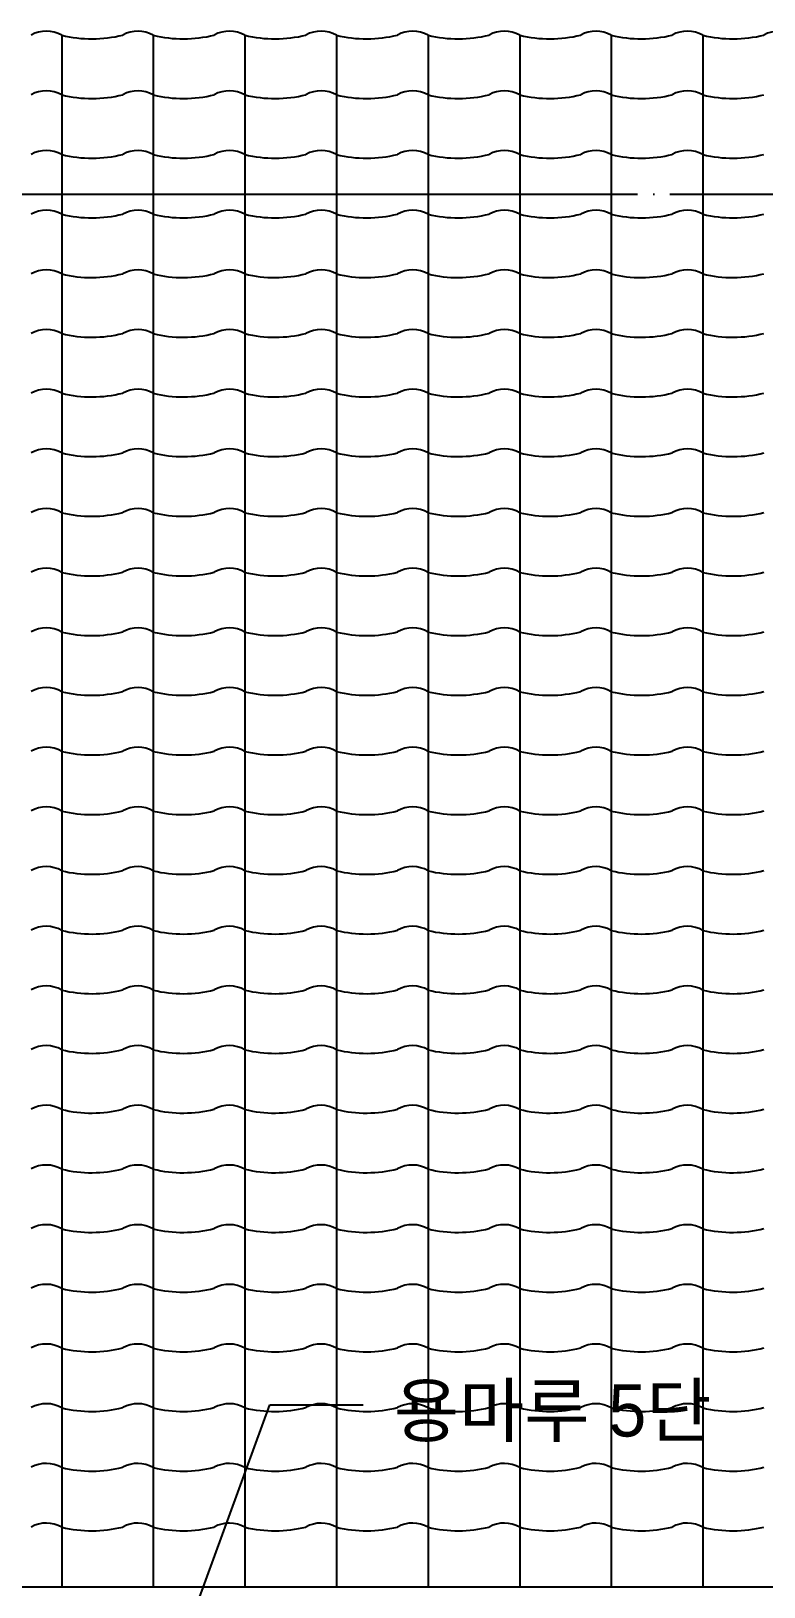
# Model space of a CAD drawing. Extents: x 383128 to 416768, y -129942 to -106182.
# Drawn here: x 399969 to 402224, y -118365 to -113578 of the extents above; entities that cross this region are included whole.
import ezdxf

# ---------------------------------------------------------------- set-up
doc = ezdxf.new("R2010")
doc.units = 0
doc.header["$LTSCALE"] = 50
doc.header["$MEASUREMENT"] = 0
doc.linetypes.add('CEN', pattern=[62, 60, -1, 0, -1])
for name, color, linetype in [('CEN', 1, 'CEN'), ('DIM', 7, 'CONTINUOUS'), ('HAT', 5, 'CONTINUOUS'), ('WALLI', 4, 'CONTINUOUS'), ('WID', 4, 'CONTINUOUS')]:
    doc.layers.add(name, color=color, linetype=linetype)
doc.styles.add('현창', font='HYWULM_0.TTF')

msp = doc.modelspace()

# ---------------------------------------------------------------- linework, layer by layer
at = {"layer": 'CEN'}
msp.add_line((389534.96789, -114079.75505), (412564.96789, -114079.75505), dxfattribs=at)
at = {"layer": 'DIM'}
for p, q in [((400457.93309, -118478.73099), (400703.46848, -117805.12876)), ((400703.46848, -117805.12876), (400991.32337, -117805.12876))]:
    msp.add_line(p, q, dxfattribs=at)
at = {"layer": 'HAT'}
for centre, radius, start, end in [((400015.69861, -113857.53961), 95.46458, 60.08643868, 119.16121863), ((400297.60198, -113857.53961), 95.46458, 60.08643868, 119.16121863), ((400579.50534, -113857.53961), 95.46458, 60.08643868, 119.16121863), ((400861.4087, -113857.53961), 95.46458, 60.08643868, 119.16121863), ((401143.31206, -113857.53961), 95.46458, 60.08643868, 119.16121863), ((401425.21542, -113857.53961), 95.46458, 60.08643868, 119.16121863), ((401707.11879, -113857.53961), 95.46458, 60.08643868, 119.16121863), ((401989.02215, -113857.53961), 95.46458, 60.08643868, 119.16121863), ((400155.93558, -113391.61349), 394.21657, 256.41008733, 283.96702935), ((400437.83894, -113391.61349), 394.21657, 256.41008733, 283.96702935), ((400719.74231, -113391.61349), 394.21657, 256.41008733, 283.96702935), ((401001.64567, -113391.61349), 394.21657, 256.41008733, 283.96702935), ((401283.54903, -113391.61349), 394.21657, 256.41008733, 283.96702935), ((401565.45239, -113391.61349), 394.21657, 256.41008733, 283.96702935), ((401847.35575, -113391.61349), 394.21657, 256.41008733, 283.96702935), ((402129.25911, -113391.61349), 394.21657, 256.41008733, 283.96702935), ((400015.69861, -114041.1381), 95.46458, 60.08643868, 119.16121863), ((400155.93558, -113575.21198), 394.21657, 256.41008733, 283.96702935), ((400297.60198, -114041.1381), 95.46458, 60.08643868, 119.16121863), ((400437.83894, -113575.21198), 394.21657, 256.41008733, 283.96702935), ((400579.50534, -114041.1381), 95.46458, 60.08643868, 119.16121863), ((400719.74231, -113575.21198), 394.21657, 256.41008733, 283.96702935), ((400861.4087, -114041.1381), 95.46458, 60.08643868, 119.16121863), ((401001.64567, -113575.21198), 394.21657, 256.41008733, 283.96702935), ((401143.31206, -114041.1381), 95.46458, 60.08643868, 119.16121863), ((401283.54903, -113575.21198), 394.21657, 256.41008733, 283.96702935), ((401425.21542, -114041.1381), 95.46458, 60.08643868, 119.16121863), ((401565.45239, -113575.21198), 394.21657, 256.41008733, 283.96702935), ((401707.11879, -114041.1381), 95.46458, 60.08643868, 119.16121863), ((401847.35575, -113575.21198), 394.21657, 256.41008733, 283.96702935), ((401989.02215, -114041.1381), 95.46458, 60.08643868, 119.16121863), ((402129.25911, -113575.21198), 394.21657, 256.41008733, 283.96702935), ((400015.69861, -114224.73658), 95.46458, 60.08643868, 119.16121863), ((400155.93558, -113758.81046), 394.21657, 256.41008733, 283.96702935), ((400297.60198, -114224.73658), 95.46458, 60.08643868, 119.16121863), ((400437.83894, -113758.81046), 394.21657, 256.41008733, 283.96702935), ((400579.50534, -114224.73658), 95.46458, 60.08643868, 119.16121863), ((400719.74231, -113758.81046), 394.21657, 256.41008733, 283.96702935), ((400861.4087, -114224.73658), 95.46458, 60.08643868, 119.16121863), ((401001.64567, -113758.81046), 394.21657, 256.41008733, 283.96702935), ((401143.31206, -114224.73658), 95.46458, 60.08643868, 119.16121863), ((401283.54903, -113758.81046), 394.21657, 256.41008733, 283.96702935), ((401425.21542, -114224.73658), 95.46458, 60.08643868, 119.16121863), ((401565.45239, -113758.81046), 394.21657, 256.41008733, 283.96702935), ((401707.11879, -114224.73658), 95.46458, 60.08643868, 119.16121863), ((401847.35575, -113758.81046), 394.21657, 256.41008733, 283.96702935), ((401989.02215, -114224.73658), 95.46458, 60.08643868, 119.16121863), ((402129.25911, -113758.81046), 394.21657, 256.41008733, 283.96702935), ((400015.69861, -114408.33506), 95.46458, 60.08643868, 119.16121863), ((400155.93558, -113942.40895), 394.21657, 256.41008733, 283.96702935), ((400297.60198, -114408.33506), 95.46458, 60.08643868, 119.16121863), ((400437.83894, -113942.40895), 394.21657, 256.41008733, 283.96702935), ((400579.50534, -114408.33506), 95.46458, 60.08643868, 119.16121863), ((400719.74231, -113942.40895), 394.21657, 256.41008733, 283.96702935), ((400861.4087, -114408.33506), 95.46458, 60.08643868, 119.16121863), ((401001.64567, -113942.40895), 394.21657, 256.41008733, 283.96702935), ((401143.31206, -114408.33506), 95.46458, 60.08643868, 119.16121863), ((401283.54903, -113942.40895), 394.21657, 256.41008733, 283.96702935), ((401425.21542, -114408.33506), 95.46458, 60.08643868, 119.16121863), ((401565.45239, -113942.40895), 394.21657, 256.41008733, 283.96702935), ((401707.11879, -114408.33506), 95.46458, 60.08643868, 119.16121863), ((401847.35575, -113942.40895), 394.21657, 256.41008733, 283.96702935), ((401989.02215, -114408.33506), 95.46458, 60.08643868, 119.16121863), ((402129.25911, -113942.40895), 394.21657, 256.41008733, 283.96702935), ((400015.69861, -114591.93355), 95.46458, 60.08643868, 119.16121863), ((400155.93558, -114126.00743), 394.21657, 256.41008733, 283.96702935), ((400297.60198, -114591.93355), 95.46458, 60.08643868, 119.16121863), ((400437.83894, -114126.00743), 394.21657, 256.41008733, 283.96702935), ((400579.50534, -114591.93355), 95.46458, 60.08643868, 119.16121863), ((400719.74231, -114126.00743), 394.21657, 256.41008733, 283.96702935), ((400861.4087, -114591.93355), 95.46458, 60.08643868, 119.16121863), ((401001.64567, -114126.00743), 394.21657, 256.41008733, 283.96702935), ((401143.31206, -114591.93355), 95.46458, 60.08643868, 119.16121863), ((401283.54903, -114126.00743), 394.21657, 256.41008733, 283.96702935), ((401425.21542, -114591.93355), 95.46458, 60.08643868, 119.16121863), ((401565.45239, -114126.00743), 394.21657, 256.41008733, 283.96702935), ((401707.11879, -114591.93355), 95.46458, 60.08643868, 119.16121863), ((401847.35575, -114126.00743), 394.21657, 256.41008733, 283.96702935), ((401989.02215, -114591.93355), 95.46458, 60.08643868, 119.16121863), ((402129.25911, -114126.00743), 394.21657, 256.41008733, 283.96702935), ((400015.69861, -114775.53203), 95.46458, 60.08643868, 119.16121863), ((400155.93558, -114309.60592), 394.21657, 256.41008733, 283.96702935), ((400297.60198, -114775.53203), 95.46458, 60.08643868, 119.16121863), ((400437.83894, -114309.60592), 394.21657, 256.41008733, 283.96702935), ((400579.50534, -114775.53203), 95.46458, 60.08643868, 119.16121863), ((400719.74231, -114309.60592), 394.21657, 256.41008733, 283.96702935), ((400861.4087, -114775.53203), 95.46458, 60.08643868, 119.16121863), ((401001.64567, -114309.60592), 394.21657, 256.41008733, 283.96702935), ((401143.31206, -114775.53203), 95.46458, 60.08643868, 119.16121863), ((401283.54903, -114309.60592), 394.21657, 256.41008733, 283.96702935), ((401425.21542, -114775.53203), 95.46458, 60.08643868, 119.16121863), ((401565.45239, -114309.60592), 394.21657, 256.41008733, 283.96702935), ((401707.11879, -114775.53203), 95.46458, 60.08643868, 119.16121863), ((401847.35575, -114309.60592), 394.21657, 256.41008733, 283.96702935), ((401989.02215, -114775.53203), 95.46458, 60.08643868, 119.16121863), ((402129.25911, -114309.60592), 394.21657, 256.41008733, 283.96702935), ((400015.69861, -114959.13052), 95.46458, 60.08643868, 119.16121863), ((400297.60198, -114959.13052), 95.46458, 60.08643868, 119.16121863), ((400579.50534, -114959.13052), 95.46458, 60.08643868, 119.16121863), ((400861.4087, -114959.13052), 95.46458, 60.08643868, 119.16121863), ((401143.31206, -114959.13052), 95.46458, 60.08643868, 119.16121863), ((401425.21542, -114959.13052), 95.46458, 60.08643868, 119.16121863), ((401707.11879, -114959.13052), 95.46458, 60.08643868, 119.16121863), ((401989.02215, -114959.13052), 95.46458, 60.08643868, 119.16121863), ((400155.93558, -114493.2044), 394.21657, 256.41008733, 283.96702935), ((400437.83894, -114493.2044), 394.21657, 256.41008733, 283.96702935), ((400719.74231, -114493.2044), 394.21657, 256.41008733, 283.96702935), ((401001.64567, -114493.2044), 394.21657, 256.41008733, 283.96702935), ((401283.54903, -114493.2044), 394.21657, 256.41008733, 283.96702935), ((401565.45239, -114493.2044), 394.21657, 256.41008733, 283.96702935), ((401847.35575, -114493.2044), 394.21657, 256.41008733, 283.96702935), ((402129.25911, -114493.2044), 394.21657, 256.41008733, 283.96702935), ((400015.69861, -115142.729), 95.46458, 60.08643868, 119.16121863), ((400155.93558, -114676.80288), 394.21657, 256.41008733, 283.96702935), ((400297.60198, -115142.729), 95.46458, 60.08643868, 119.16121863), ((400437.83894, -114676.80288), 394.21657, 256.41008733, 283.96702935), ((400579.50534, -115142.729), 95.46458, 60.08643868, 119.16121863), ((400719.74231, -114676.80288), 394.21657, 256.41008733, 283.96702935), ((400861.4087, -115142.729), 95.46458, 60.08643868, 119.16121863), ((401001.64567, -114676.80288), 394.21657, 256.41008733, 283.96702935), ((401143.31206, -115142.729), 95.46458, 60.08643868, 119.16121863), ((401283.54903, -114676.80288), 394.21657, 256.41008733, 283.96702935), ((401425.21542, -115142.729), 95.46458, 60.08643868, 119.16121863), ((401565.45239, -114676.80288), 394.21657, 256.41008733, 283.96702935), ((401707.11879, -115142.729), 95.46458, 60.08643868, 119.16121863), ((401847.35575, -114676.80288), 394.21657, 256.41008733, 283.96702935), ((401989.02215, -115142.729), 95.46458, 60.08643868, 119.16121863), ((402129.25911, -114676.80288), 394.21657, 256.41008733, 283.96702935), ((400015.69861, -115326.32749), 95.46458, 60.08643868, 119.16121863), ((400155.93558, -114860.40137), 394.21657, 256.41008733, 283.96702935), ((400297.60198, -115326.32749), 95.46458, 60.08643868, 119.16121863), ((400437.83894, -114860.40137), 394.21657, 256.41008733, 283.96702935), ((400579.50534, -115326.32749), 95.46458, 60.08643868, 119.16121863), ((400719.74231, -114860.40137), 394.21657, 256.41008733, 283.96702935), ((400861.4087, -115326.32749), 95.46458, 60.08643868, 119.16121863), ((401001.64567, -114860.40137), 394.21657, 256.41008733, 283.96702935), ((401143.31206, -115326.32749), 95.46458, 60.08643868, 119.16121863), ((401283.54903, -114860.40137), 394.21657, 256.41008733, 283.96702935), ((401425.21542, -115326.32749), 95.46458, 60.08643868, 119.16121863), ((401565.45239, -114860.40137), 394.21657, 256.41008733, 283.96702935), ((401707.11879, -115326.32749), 95.46458, 60.08643868, 119.16121863), ((401847.35575, -114860.40137), 394.21657, 256.41008733, 283.96702935), ((401989.02215, -115326.32749), 95.46458, 60.08643868, 119.16121863), ((402129.25911, -114860.40137), 394.21657, 256.41008733, 283.96702935), ((400015.69861, -115509.92597), 95.46458, 60.08643868, 119.16121863), ((400155.93558, -115043.99985), 394.21657, 256.41008733, 283.96702935), ((400297.60198, -115509.92597), 95.46458, 60.08643868, 119.16121863), ((400437.83894, -115043.99985), 394.21657, 256.41008733, 283.96702935), ((400579.50534, -115509.92597), 95.46458, 60.08643868, 119.16121863), ((400719.74231, -115043.99985), 394.21657, 256.41008733, 283.96702935), ((400861.4087, -115509.92597), 95.46458, 60.08643868, 119.16121863), ((401001.64567, -115043.99985), 394.21657, 256.41008733, 283.96702935), ((401143.31206, -115509.92597), 95.46458, 60.08643868, 119.16121863), ((401283.54903, -115043.99985), 394.21657, 256.41008733, 283.96702935), ((401425.21542, -115509.92597), 95.46458, 60.08643868, 119.16121863), ((401565.45239, -115043.99985), 394.21657, 256.41008733, 283.96702935), ((401707.11879, -115509.92597), 95.46458, 60.08643868, 119.16121863), ((401847.35575, -115043.99985), 394.21657, 256.41008733, 283.96702935), ((401989.02215, -115509.92597), 95.46458, 60.08643868, 119.16121863), ((402129.25911, -115043.99985), 394.21657, 256.41008733, 283.96702935), ((400015.69861, -115693.52445), 95.46458, 60.08643868, 119.16121863), ((400155.93558, -115227.59834), 394.21657, 256.41008733, 283.96702935), ((400297.60198, -115693.52445), 95.46458, 60.08643868, 119.16121863), ((400437.83894, -115227.59834), 394.21657, 256.41008733, 283.96702935), ((400579.50534, -115693.52445), 95.46458, 60.08643868, 119.16121863), ((400719.74231, -115227.59834), 394.21657, 256.41008733, 283.96702935), ((400861.4087, -115693.52445), 95.46458, 60.08643868, 119.16121863), ((401001.64567, -115227.59834), 394.21657, 256.41008733, 283.96702935), ((401143.31206, -115693.52445), 95.46458, 60.08643868, 119.16121863), ((401283.54903, -115227.59834), 394.21657, 256.41008733, 283.96702935), ((401425.21542, -115693.52445), 95.46458, 60.08643868, 119.16121863), ((401565.45239, -115227.59834), 394.21657, 256.41008733, 283.96702935), ((401707.11879, -115693.52445), 95.46458, 60.08643868, 119.16121863), ((401847.35575, -115227.59834), 394.21657, 256.41008733, 283.96702935), ((401989.02215, -115693.52445), 95.46458, 60.08643868, 119.16121863), ((402129.25911, -115227.59834), 394.21657, 256.41008733, 283.96702935), ((400015.69861, -115877.12294), 95.46458, 60.08643868, 119.16121863), ((400155.93558, -115411.19682), 394.21657, 256.41008733, 283.96702935), ((400297.60198, -115877.12294), 95.46458, 60.08643868, 119.16121863), ((400437.83894, -115411.19682), 394.21657, 256.41008733, 283.96702935), ((400579.50534, -115877.12294), 95.46458, 60.08643868, 119.16121863), ((400719.74231, -115411.19682), 394.21657, 256.41008733, 283.96702935), ((400861.4087, -115877.12294), 95.46458, 60.08643868, 119.16121863), ((401001.64567, -115411.19682), 394.21657, 256.41008733, 283.96702935), ((401143.31206, -115877.12294), 95.46458, 60.08643868, 119.16121863), ((401283.54903, -115411.19682), 394.21657, 256.41008733, 283.96702935), ((401425.21542, -115877.12294), 95.46458, 60.08643868, 119.16121863), ((401565.45239, -115411.19682), 394.21657, 256.41008733, 283.96702935), ((401707.11879, -115877.12294), 95.46458, 60.08643868, 119.16121863), ((401847.35575, -115411.19682), 394.21657, 256.41008733, 283.96702935), ((401989.02215, -115877.12294), 95.46458, 60.08643868, 119.16121863), ((402129.25911, -115411.19682), 394.21657, 256.41008733, 283.96702935), ((400015.69861, -116060.72142), 95.46458, 60.08643868, 119.16121863), ((400297.60198, -116060.72142), 95.46458, 60.08643868, 119.16121863), ((400579.50534, -116060.72142), 95.46458, 60.08643868, 119.16121863), ((400861.4087, -116060.72142), 95.46458, 60.08643868, 119.16121863), ((401143.31206, -116060.72142), 95.46458, 60.08643868, 119.16121863), ((401425.21542, -116060.72142), 95.46458, 60.08643868, 119.16121863), ((401707.11879, -116060.72142), 95.46458, 60.08643868, 119.16121863), ((401989.02215, -116060.72142), 95.46458, 60.08643868, 119.16121863), ((400155.93558, -115594.79531), 394.21657, 256.41008733, 283.96702935), ((400437.83894, -115594.79531), 394.21657, 256.41008733, 283.96702935), ((400719.74231, -115594.79531), 394.21657, 256.41008733, 283.96702935), ((401001.64567, -115594.79531), 394.21657, 256.41008733, 283.96702935), ((401283.54903, -115594.79531), 394.21657, 256.41008733, 283.96702935), ((401565.45239, -115594.79531), 394.21657, 256.41008733, 283.96702935), ((401847.35575, -115594.79531), 394.21657, 256.41008733, 283.96702935), ((402129.25911, -115594.79531), 394.21657, 256.41008733, 283.96702935), ((400015.69861, -116244.31991), 95.46458, 60.08643868, 119.16121863), ((400155.93558, -115778.39379), 394.21657, 256.41008733, 283.96702935), ((400297.60198, -116244.31991), 95.46458, 60.08643868, 119.16121863), ((400437.83894, -115778.39379), 394.21657, 256.41008733, 283.96702935), ((400579.50534, -116244.31991), 95.46458, 60.08643868, 119.16121863), ((400719.74231, -115778.39379), 394.21657, 256.41008733, 283.96702935), ((400861.4087, -116244.31991), 95.46458, 60.08643868, 119.16121863), ((401001.64567, -115778.39379), 394.21657, 256.41008733, 283.96702935), ((401143.31206, -116244.31991), 95.46458, 60.08643868, 119.16121863), ((401283.54903, -115778.39379), 394.21657, 256.41008733, 283.96702935), ((401425.21542, -116244.31991), 95.46458, 60.08643868, 119.16121863), ((401565.45239, -115778.39379), 394.21657, 256.41008733, 283.96702935), ((401707.11879, -116244.31991), 95.46458, 60.08643868, 119.16121863), ((401847.35575, -115778.39379), 394.21657, 256.41008733, 283.96702935), ((401989.02215, -116244.31991), 95.46458, 60.08643868, 119.16121863), ((402129.25911, -115778.39379), 394.21657, 256.41008733, 283.96702935), ((400015.69861, -116427.91839), 95.46458, 60.08643868, 119.16121863), ((400155.93558, -115961.99227), 394.21657, 256.41008733, 283.96702935), ((400297.60198, -116427.91839), 95.46458, 60.08643868, 119.16121863), ((400437.83894, -115961.99227), 394.21657, 256.41008733, 283.96702935), ((400579.50534, -116427.91839), 95.46458, 60.08643868, 119.16121863), ((400719.74231, -115961.99227), 394.21657, 256.41008733, 283.96702935), ((400861.4087, -116427.91839), 95.46458, 60.08643868, 119.16121863), ((401001.64567, -115961.99227), 394.21657, 256.41008733, 283.96702935), ((401143.31206, -116427.91839), 95.46458, 60.08643868, 119.16121863), ((401283.54903, -115961.99227), 394.21657, 256.41008733, 283.96702935), ((401425.21542, -116427.91839), 95.46458, 60.08643868, 119.16121863), ((401565.45239, -115961.99227), 394.21657, 256.41008733, 283.96702935), ((401707.11879, -116427.91839), 95.46458, 60.08643868, 119.16121863), ((401847.35575, -115961.99227), 394.21657, 256.41008733, 283.96702935), ((401989.02215, -116427.91839), 95.46458, 60.08643868, 119.16121863), ((402129.25911, -115961.99227), 394.21657, 256.41008733, 283.96702935), ((400015.69861, -116611.51687), 95.46458, 60.08643868, 119.16121863), ((400155.93558, -116145.59076), 394.21657, 256.41008733, 283.96702935), ((400297.60198, -116611.51687), 95.46458, 60.08643868, 119.16121863), ((400437.83894, -116145.59076), 394.21657, 256.41008733, 283.96702935), ((400579.50534, -116611.51687), 95.46458, 60.08643868, 119.16121863), ((400719.74231, -116145.59076), 394.21657, 256.41008733, 283.96702935), ((400861.4087, -116611.51687), 95.46458, 60.08643868, 119.16121863), ((401001.64567, -116145.59076), 394.21657, 256.41008733, 283.96702935), ((401143.31206, -116611.51687), 95.46458, 60.08643868, 119.16121863), ((401283.54903, -116145.59076), 394.21657, 256.41008733, 283.96702935), ((401425.21542, -116611.51687), 95.46458, 60.08643868, 119.16121863), ((401565.45239, -116145.59076), 394.21657, 256.41008733, 283.96702935), ((401707.11879, -116611.51687), 95.46458, 60.08643868, 119.16121863), ((401847.35575, -116145.59076), 394.21657, 256.41008733, 283.96702935), ((401989.02215, -116611.51687), 95.46458, 60.08643868, 119.16121863), ((402129.25911, -116145.59076), 394.21657, 256.41008733, 283.96702935), ((400015.69861, -116795.11536), 95.46458, 60.08643868, 119.16121863), ((400155.93558, -116329.18924), 394.21657, 256.41008733, 283.96702935), ((400297.60198, -116795.11536), 95.46458, 60.08643868, 119.16121863), ((400437.83894, -116329.18924), 394.21657, 256.41008733, 283.96702935), ((400579.50534, -116795.11536), 95.46458, 60.08643868, 119.16121863), ((400719.74231, -116329.18924), 394.21657, 256.41008733, 283.96702935), ((400861.4087, -116795.11536), 95.46458, 60.08643868, 119.16121863), ((401001.64567, -116329.18924), 394.21657, 256.41008733, 283.96702935), ((401143.31206, -116795.11536), 95.46458, 60.08643868, 119.16121863), ((401283.54903, -116329.18924), 394.21657, 256.41008733, 283.96702935), ((401425.21542, -116795.11536), 95.46458, 60.08643868, 119.16121863), ((401565.45239, -116329.18924), 394.21657, 256.41008733, 283.96702935), ((401707.11879, -116795.11536), 95.46458, 60.08643868, 119.16121863), ((401847.35575, -116329.18924), 394.21657, 256.41008733, 283.96702935), ((401989.02215, -116795.11536), 95.46458, 60.08643868, 119.16121863), ((402129.25911, -116329.18924), 394.21657, 256.41008733, 283.96702935), ((400015.69861, -116978.71384), 95.46458, 60.08643868, 119.16121863), ((400155.93558, -116512.78773), 394.21657, 256.41008733, 283.96702935), ((400297.60198, -116978.71384), 95.46458, 60.08643868, 119.16121863), ((400437.83894, -116512.78773), 394.21657, 256.41008733, 283.96702935), ((400579.50534, -116978.71384), 95.46458, 60.08643868, 119.16121863), ((400719.74231, -116512.78773), 394.21657, 256.41008733, 283.96702935), ((400861.4087, -116978.71384), 95.46458, 60.08643868, 119.16121863), ((401001.64567, -116512.78773), 394.21657, 256.41008733, 283.96702935), ((401143.31206, -116978.71384), 95.46458, 60.08643868, 119.16121863), ((401283.54903, -116512.78773), 394.21657, 256.41008733, 283.96702935), ((401425.21542, -116978.71384), 95.46458, 60.08643868, 119.16121863), ((401565.45239, -116512.78773), 394.21657, 256.41008733, 283.96702935), ((401707.11879, -116978.71384), 95.46458, 60.08643868, 119.16121863), ((401847.35575, -116512.78773), 394.21657, 256.41008733, 283.96702935), ((401989.02215, -116978.71384), 95.46458, 60.08643868, 119.16121863), ((402129.25911, -116512.78773), 394.21657, 256.41008733, 283.96702935), ((400015.69861, -117162.31233), 95.46458, 60.08643868, 119.16121863), ((400297.60198, -117162.31233), 95.46458, 60.08643868, 119.16121863), ((400579.50534, -117162.31233), 95.46458, 60.08643868, 119.16121863), ((400861.4087, -117162.31233), 95.46458, 60.08643868, 119.16121863), ((401143.31206, -117162.31233), 95.46458, 60.08643868, 119.16121863), ((401425.21542, -117162.31233), 95.46458, 60.08643868, 119.16121863), ((401707.11879, -117162.31233), 95.46458, 60.08643868, 119.16121863), ((401989.02215, -117162.31233), 95.46458, 60.08643868, 119.16121863), ((400155.93558, -116696.38621), 394.21657, 256.41008733, 283.96702935), ((400437.83894, -116696.38621), 394.21657, 256.41008733, 283.96702935), ((400719.74231, -116696.38621), 394.21657, 256.41008733, 283.96702935), ((401001.64567, -116696.38621), 394.21657, 256.41008733, 283.96702935), ((401283.54903, -116696.38621), 394.21657, 256.41008733, 283.96702935), ((401565.45239, -116696.38621), 394.21657, 256.41008733, 283.96702935), ((401847.35575, -116696.38621), 394.21657, 256.41008733, 283.96702935), ((402129.25911, -116696.38621), 394.21657, 256.41008733, 283.96702935), ((400015.69861, -117345.91081), 95.46458, 60.08643868, 119.16121863), ((400155.93558, -116879.98469), 394.21657, 256.41008733, 283.96702935), ((400297.60198, -117345.91081), 95.46458, 60.08643868, 119.16121863), ((400437.83894, -116879.98469), 394.21657, 256.41008733, 283.96702935), ((400579.50534, -117345.91081), 95.46458, 60.08643868, 119.16121863), ((400719.74231, -116879.98469), 394.21657, 256.41008733, 283.96702935), ((400861.4087, -117345.91081), 95.46458, 60.08643868, 119.16121863), ((401001.64567, -116879.98469), 394.21657, 256.41008733, 283.96702935), ((401143.31206, -117345.91081), 95.46458, 60.08643868, 119.16121863), ((401283.54903, -116879.98469), 394.21657, 256.41008733, 283.96702935), ((401425.21542, -117345.91081), 95.46458, 60.08643868, 119.16121863), ((401565.45239, -116879.98469), 394.21657, 256.41008733, 283.96702935), ((401707.11879, -117345.91081), 95.46458, 60.08643868, 119.16121863), ((401847.35575, -116879.98469), 394.21657, 256.41008733, 283.96702935), ((401989.02215, -117345.91081), 95.46458, 60.08643868, 119.16121863), ((402129.25911, -116879.98469), 394.21657, 256.41008733, 283.96702935), ((400015.69861, -117529.5093), 95.46458, 60.08643868, 119.16121863), ((400155.93558, -117063.58318), 394.21657, 256.41008733, 283.96702935), ((400297.60198, -117529.5093), 95.46458, 60.08643868, 119.16121863), ((400437.83894, -117063.58318), 394.21657, 256.41008733, 283.96702935), ((400579.50534, -117529.5093), 95.46458, 60.08643868, 119.16121863), ((400719.74231, -117063.58318), 394.21657, 256.41008733, 283.96702935), ((400861.4087, -117529.5093), 95.46458, 60.08643868, 119.16121863), ((401001.64567, -117063.58318), 394.21657, 256.41008733, 283.96702935), ((401143.31206, -117529.5093), 95.46458, 60.08643868, 119.16121863), ((401283.54903, -117063.58318), 394.21657, 256.41008733, 283.96702935), ((401425.21542, -117529.5093), 95.46458, 60.08643868, 119.16121863), ((401565.45239, -117063.58318), 394.21657, 256.41008733, 283.96702935), ((401707.11879, -117529.5093), 95.46458, 60.08643868, 119.16121863), ((401847.35575, -117063.58318), 394.21657, 256.41008733, 283.96702935), ((401989.02215, -117529.5093), 95.46458, 60.08643868, 119.16121863), ((402129.25911, -117063.58318), 394.21657, 256.41008733, 283.96702935), ((400015.69861, -117713.10778), 95.46458, 60.08643868, 119.16121863), ((400155.93558, -117247.18166), 394.21657, 256.41008733, 283.96702935), ((400297.60198, -117713.10778), 95.46458, 60.08643868, 119.16121863), ((400437.83894, -117247.18166), 394.21657, 256.41008733, 283.96702935), ((400579.50534, -117713.10778), 95.46458, 60.08643868, 119.16121863), ((400719.74231, -117247.18166), 394.21657, 256.41008733, 283.96702935), ((400861.4087, -117713.10778), 95.46458, 60.08643868, 119.16121863), ((401001.64567, -117247.18166), 394.21657, 256.41008733, 283.96702935), ((401143.31206, -117713.10778), 95.46458, 60.08643868, 119.16121863), ((401283.54903, -117247.18166), 394.21657, 256.41008733, 283.96702935), ((401425.21542, -117713.10778), 95.46458, 60.08643868, 119.16121863), ((401565.45239, -117247.18166), 394.21657, 256.41008733, 283.96702935), ((401707.11879, -117713.10778), 95.46458, 60.08643868, 119.16121863), ((401847.35575, -117247.18166), 394.21657, 256.41008733, 283.96702935), ((401989.02215, -117713.10778), 95.46458, 60.08643868, 119.16121863), ((402129.25911, -117247.18166), 394.21657, 256.41008733, 283.96702935), ((400015.69861, -117896.70626), 95.46458, 60.08643868, 119.16121863), ((400155.93558, -117430.78015), 394.21657, 256.41008733, 283.96702935), ((400297.60198, -117896.70626), 95.46458, 60.08643868, 119.16121863), ((400437.83894, -117430.78015), 394.21657, 256.41008733, 283.96702935), ((400579.50534, -117896.70626), 95.46458, 60.08643868, 119.16121863), ((400719.74231, -117430.78015), 394.21657, 256.41008733, 283.96702935), ((400861.4087, -117896.70626), 95.46458, 60.08643868, 119.16121863), ((401001.64567, -117430.78015), 394.21657, 256.41008733, 283.96702935), ((401143.31206, -117896.70626), 95.46458, 60.08643868, 119.16121863), ((401283.54903, -117430.78015), 394.21657, 256.41008733, 283.96702935), ((401425.21542, -117896.70626), 95.46458, 60.08643868, 119.16121863), ((401565.45239, -117430.78015), 394.21657, 256.41008733, 283.96702935), ((401707.11879, -117896.70626), 95.46458, 60.08643868, 119.16121863), ((401847.35575, -117430.78015), 394.21657, 256.41008733, 283.96702935), ((401989.02215, -117896.70626), 95.46458, 60.08643868, 119.16121863), ((402129.25911, -117430.78015), 394.21657, 256.41008733, 283.96702935), ((400015.69861, -118080.30475), 95.46458, 60.08643868, 119.16121863), ((400155.93558, -117614.37863), 394.21657, 256.41008733, 283.96702935), ((400297.60198, -118080.30475), 95.46458, 60.08643868, 119.16121863), ((400437.83894, -117614.37863), 394.21657, 256.41008733, 283.96702935), ((400579.50534, -118080.30475), 95.46458, 60.08643868, 119.16121863), ((400719.74231, -117614.37863), 394.21657, 256.41008733, 283.96702935), ((400861.4087, -118080.30475), 95.46458, 60.08643868, 119.16121863), ((401001.64567, -117614.37863), 394.21657, 256.41008733, 283.96702935), ((401143.31206, -118080.30475), 95.46458, 60.08643868, 119.16121863), ((401283.54903, -117614.37863), 394.21657, 256.41008733, 283.96702935), ((401425.21542, -118080.30475), 95.46458, 60.08643868, 119.16121863), ((401565.45239, -117614.37863), 394.21657, 256.41008733, 283.96702935), ((401707.11879, -118080.30475), 95.46458, 60.08643868, 119.16121863), ((401847.35575, -117614.37863), 394.21657, 256.41008733, 283.96702935), ((401989.02215, -118080.30475), 95.46458, 60.08643868, 119.16121863), ((402129.25911, -117614.37863), 394.21657, 256.41008733, 283.96702935), ((400015.69861, -118263.90323), 95.46458, 60.08643868, 119.16121863), ((400297.60198, -118263.90323), 95.46458, 60.08643868, 119.16121863), ((400579.50534, -118263.90323), 95.46458, 60.08643868, 119.16121863), ((400861.4087, -118263.90323), 95.46458, 60.08643868, 119.16121863), ((401143.31206, -118263.90323), 95.46458, 60.08643868, 119.16121863), ((401425.21542, -118263.90323), 95.46458, 60.08643868, 119.16121863), ((401707.11879, -118263.90323), 95.46458, 60.08643868, 119.16121863), ((401989.02215, -118263.90323), 95.46458, 60.08643868, 119.16121863), ((400155.93558, -117797.97712), 394.21657, 256.41008733, 283.96702935), ((400437.83894, -117797.97712), 394.21657, 256.41008733, 283.96702935), ((400719.74231, -117797.97712), 394.21657, 256.41008733, 283.96702935), ((401001.64567, -117797.97712), 394.21657, 256.41008733, 283.96702935), ((401283.54903, -117797.97712), 394.21657, 256.41008733, 283.96702935), ((401565.45239, -117797.97712), 394.21657, 256.41008733, 283.96702935), ((401847.35575, -117797.97712), 394.21657, 256.41008733, 283.96702935), ((402129.25911, -117797.97712), 394.21657, 256.41008733, 283.96702935)]:
    msp.add_arc(centre, radius, start, end, dxfattribs=at)
at = {"layer": 'WALLI'}
msp.add_line((395525.13834, -118364.75505), (406574.79744, -118364.75505), dxfattribs=at)
at = {"layer": 'WID'}
for p, q in [((400063.30612, -113591.19446), (400063.30612, -118364.75505)), ((400345.20949, -113591.19446), (400345.20949, -118364.75505)), ((400627.11285, -113591.19446), (400627.11285, -118364.75505)), ((400909.01621, -113591.19446), (400909.01621, -118364.75505)), ((401190.91957, -113591.19446), (401190.91957, -118364.75505)), ((401472.82293, -113591.19446), (401472.82293, -118364.75505)), ((401754.72629, -113591.19446), (401754.72629, -118364.75505)), ((402036.62966, -113591.19446), (402036.62966, -118364.75505))]:
    msp.add_line(p, q, dxfattribs=at)
for centre, radius, start, end in [((400015.69861, -113673.94113), 95.46458, 60.08643868, 119.16121863), ((400155.93558, -113208.01501), 394.21657, 256.41008733, 283.96702935), ((400297.60198, -113673.94113), 95.46458, 60.08643868, 119.16121863), ((400437.83894, -113208.01501), 394.21657, 256.41008733, 283.96702935), ((400579.50534, -113673.94113), 95.46458, 60.08643868, 119.16121863), ((400719.74231, -113208.01501), 394.21657, 256.41008733, 283.96702935), ((400861.4087, -113673.94113), 95.46458, 60.08643868, 119.16121863), ((401001.64567, -113208.01501), 394.21657, 256.41008733, 283.96702935), ((401143.31206, -113673.94113), 95.46458, 60.08643868, 119.16121863), ((401283.54903, -113208.01501), 394.21657, 256.41008733, 283.96702935), ((401425.21542, -113673.94113), 95.46458, 60.08643868, 119.16121863), ((401565.45239, -113208.01501), 394.21657, 256.41008733, 283.96702935), ((401707.11879, -113673.94113), 95.46458, 60.08643868, 119.16121863), ((401847.35575, -113208.01501), 394.21657, 256.41008733, 283.96702935), ((401989.02215, -113673.94113), 95.46458, 60.08643868, 119.16121863), ((402129.25911, -113208.01501), 394.21657, 256.41008733, 283.96702935), ((402270.92551, -113673.94113), 95.46458, 60.08643868, 119.16121863)]:
    msp.add_arc(centre, radius, start, end, dxfattribs=at)

# ---------------------------------------------------------------- texts
at = {"layer": 'DIM', "style": '현창'}
msp.add_text('용마루 5단 ', height=160, dxfattribs=at).set_placement((401085.48899, -117902.09046))

doc.saveas('drawing.dxf')
